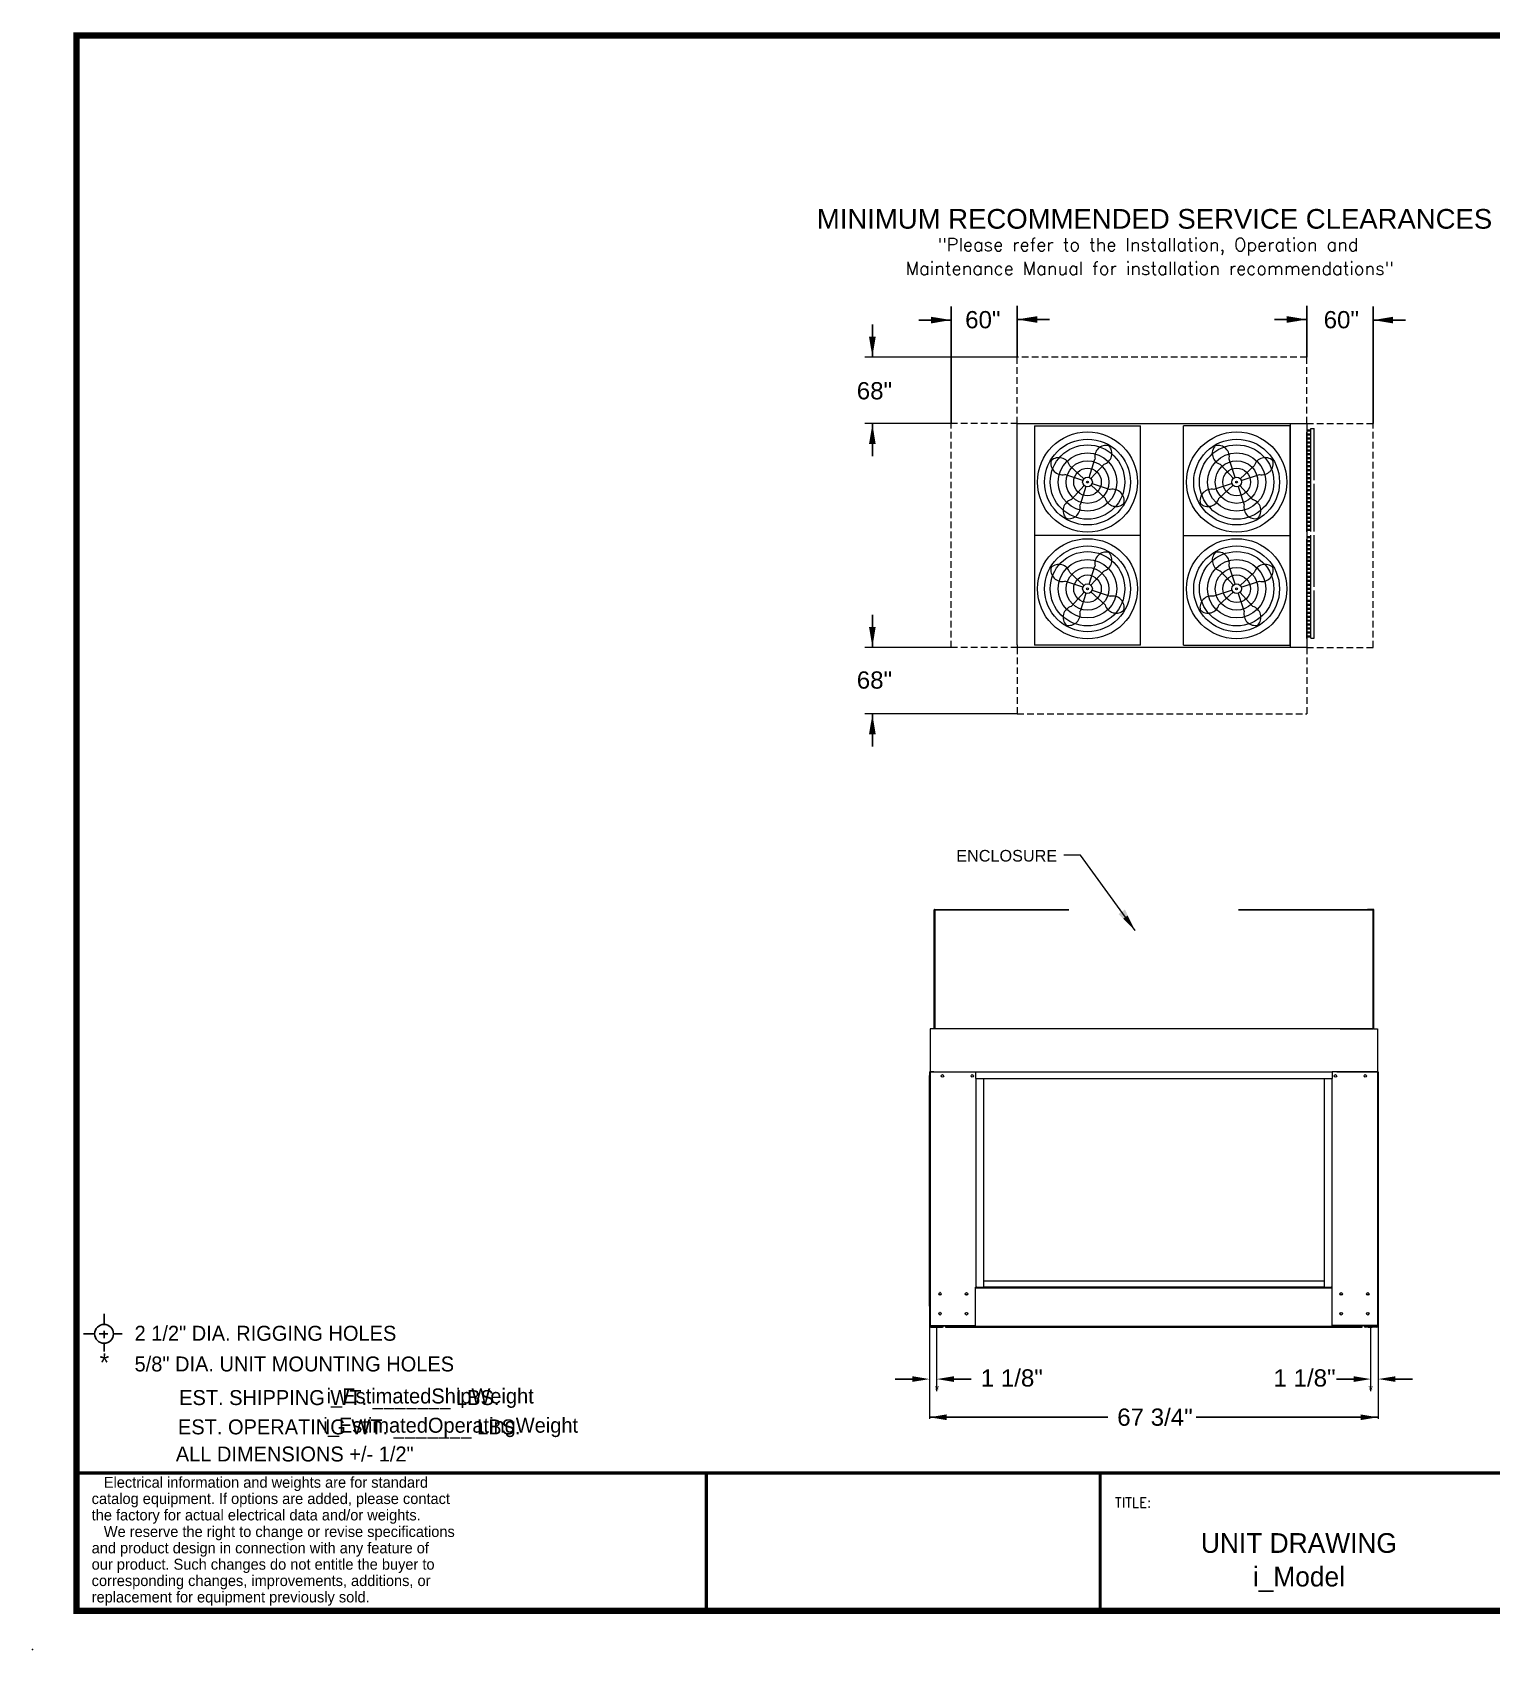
# Model space of a CAD drawing. Extents: x -125 to 267, y -24 to 223.
# Drawn here: x -124.8 to 95.3, y -23.9 to 220.1 of the extents above; entities that cross this region are included whole.
import ezdxf
from ezdxf.enums import TextEntityAlignment as Align

# ---------------------------------------------------------------- set-up
doc = ezdxf.new("R2010")
doc.units = 0
doc.header["$MEASUREMENT"] = 0
doc.linetypes.add('DASHED', pattern=[0.75, 0.5, -0.25])
doc.layers.get('0').update_dxf_attribs({"color": 1, "linetype": 'CONTINUOUS'})
doc.styles.add('dimentions', font='ARIAL.TTF')
doc.styles.add('SIMPLEX', font='SIMPLEX')
doc.dimstyles.get("Standard").update_dxf_attribs({"dimtxt": 0.18, "dimasz": 0.18, "dimexe": 0.18, "dimexo": 0.0625, "dimgap": 0.09, "dimtad": 0, "dimtih": 1, "dimtoh": 1, "dimdec": 4, "dimzin": 0, "dimdsep": 46, "dimtxsty": 'STANDARD', "dimcen": 0.09, "dimadec": 0, "dimazin": 0, "dimtfac": 1, "dimtdec": 4, "dimtofl": 0, "dimtmove": 0, "dimatfit": 3, "dimfxl": 1, "dimtolj": 1, "dimtzin": 0, "dimarcsym": 0})

msp = doc.modelspace()

# ---------------------------------------------------------------- linework, layer by layer
at = {"color": 1, "lineweight": 30}
for p, q in [((13.77, 161.07), (13.77, 178.72)), ((23.77, 171.07), (23.77, 178.82)), ((23.77, 171.07), (23.77, 178.82)), ((67.45, 171.07), (67.45, 178.82)), ((67.45, 171.07), (67.45, 178.82)), ((77.45, 161.07), (77.45, 178.72)), ((1.91, 171.15), (1.91, 176.02)), ((13.77, 176.68), (8.9, 176.68)), ((23.77, 176.77), (28.63, 176.77)), ((67.45, 176.77), (62.58, 176.77)), ((77.45, 176.68), (82.31, 176.68)), ((1.91, 160.99), (1.91, 156.13)), ((1.91, 127.38), (1.91, 132.24)), ((1.91, 117.22), (1.91, 112.36)), ((37.42, 11.19), (10.51, 11.19)), ((78.15, 11.19), (50.74, 11.19))]:
    msp.add_line(p, q, dxfattribs=at)
at = {"color": 1, "ltscale": 5}
for p, q in [((23.69, 171.07), (0.76, 171.07)), ((13.77, 161.07), (0.76, 161.07)), ((13.77, 127.3), (0.76, 127.3)), ((23.69, 117.3), (0.76, 117.3))]:
    msp.add_line(p, q, dxfattribs=at)
at = {"color": 1, "linetype": 'DASHED', "ltscale": 2}
for p, q in [((23.77, 161.07), (23.77, 171.07)), ((67.45, 171.07), (23.77, 171.07)), ((67.45, 161.07), (67.45, 171.07)), ((23.77, 161.07), (13.77, 161.07)), ((13.77, 127.3), (13.77, 161.07)), ((67.45, 161.07), (77.45, 161.07)), ((77.45, 127.3), (77.45, 161.07)), ((23.77, 127.3), (13.77, 127.3)), ((23.77, 127.3), (23.77, 117.3)), ((67.45, 127.3), (77.45, 127.3)), ((67.45, 127.3), (67.45, 117.3)), ((23.77, 117.3), (67.45, 117.3))]:
    msp.add_line(p, q, dxfattribs=at)
at = {"color": 1, "linetype": 'Continuous'}
for p, q in [((23.77, 127.67), (23.77, 161.07)), ((23.77, 161.07), (67.45, 161.07)), ((67.45, 161.07), (67.45, 127.3)), ((67.42, 144.64), (67.41, 144.64)), ((67.42, 144.64), (67.42, 144.64)), ((67.45, 144.64), (67.45, 144.64)), ((67.41, 127.3), (24.11, 127.3)), ((11.22, 69.79), (11.22, 87.74)), ((11.27, 87.74), (11.22, 87.74)), ((11.23, 69.79), (11.23, 87.74)), ((11.27, 87.74), (11.23, 87.74)), ((11.27, 87.79), (12.11, 87.79)), ((11.27, 87.79), (11.27, 87.74)), ((11.27, 87.79), (12.11, 87.79)), ((11.27, 87.79), (11.27, 87.74)), ((11.27, 69.79), (11.27, 87.74)), ((11.27, 87.74), (11.32, 87.74)), ((11.27, 87.74), (12.11, 87.74)), ((11.27, 69.79), (11.27, 87.74)), ((11.27, 87.74), (11.32, 87.74)), ((11.27, 87.74), (12.11, 87.74)), ((11.27, 87.69), (11.32, 87.69)), ((11.27, 87.69), (11.32, 87.69)), ((11.32, 87.69), (11.32, 87.74)), ((11.32, 87.69), (11.32, 87.74)), ((11.32, 87.69), (11.32, 69.79)), ((11.32, 87.69), (11.32, 87.69)), ((11.32, 87.69), (11.32, 69.79)), ((11.32, 87.69), (11.32, 87.69)), ((31.54, 87.69), (11.32, 87.69)), ((31.54, 87.69), (11.32, 87.69)), ((12.11, 87.74), (12.11, 87.79)), ((12.11, 87.74), (12.11, 87.79)), ((12.11, 87.74), (12.11, 87.74)), ((12.16, 87.74), (12.11, 87.74)), ((12.12, 87.74), (12.12, 87.74)), ((12.16, 87.74), (12.12, 87.74)), ((12.16, 87.74), (12.16, 87.74)), ((12.16, 87.74), (12.16, 87.74)), ((31.54, 87.74), (12.16, 87.74)), ((31.54, 87.74), (12.16, 87.74)), ((76.61, 87.74), (57.16, 87.74)), ((76.6, 87.74), (57.16, 87.74)), ((77.45, 87.69), (57.16, 87.69)), ((77.44, 87.69), (57.16, 87.69)), ((76.6, 87.74), (76.6, 87.74)), ((76.6, 87.74), (76.65, 87.74)), ((76.61, 87.74), (76.61, 87.74)), ((76.61, 87.74), (76.66, 87.74)), ((77.49, 87.79), (76.65, 87.79)), ((76.65, 87.79), (76.65, 87.74)), ((77.49, 87.74), (76.65, 87.74)), ((76.65, 87.74), (76.65, 87.74)), ((77.5, 87.79), (76.66, 87.79)), ((76.66, 87.79), (76.66, 87.74)), ((77.5, 87.74), (76.66, 87.74)), ((76.66, 87.74), (76.66, 87.74)), ((77.49, 87.74), (77.44, 87.74)), ((77.44, 87.69), (77.44, 87.74)), ((77.45, 87.69), (77.44, 87.69)), ((77.5, 87.74), (77.45, 87.74)), ((77.45, 87.69), (77.45, 87.74)), ((77.45, 69.79), (77.45, 87.69)), ((77.45, 87.69), (77.5, 87.69)), ((77.45, 87.69), (77.45, 87.69)), ((77.45, 69.79), (77.45, 87.69)), ((77.45, 87.69), (77.49, 87.69)), ((77.49, 87.74), (77.49, 87.79)), ((77.49, 69.79), (77.49, 87.74)), ((77.54, 87.74), (77.49, 87.74)), ((77.5, 87.74), (77.5, 87.79)), ((77.5, 69.79), (77.5, 87.74)), ((77.55, 87.74), (77.5, 87.74)), ((77.54, 69.79), (77.54, 87.74)), ((77.55, 69.79), (77.55, 87.74)), ((10.62, 69.79), (10.61, 63.3)), ((11.32, 69.79), (10.62, 69.79)), ((77.45, 69.79), (11.32, 69.79)), ((77.45, 69.79), (72.47, 69.79)), ((72.47, 69.79), (77.45, 69.79)), ((72.47, 69.79), (77.45, 69.79)), ((77.45, 69.79), (77.44, 69.79)), ((77.45, 69.79), (77.44, 69.79)), ((77.45, 69.79), (77.44, 69.79)), ((77.44, 69.79), (77.44, 69.79)), ((77.45, 69.79), (77.45, 69.79)), ((77.45, 69.79), (77.45, 69.79)), ((77.45, 69.79), (77.45, 69.79)), ((77.5, 69.79), (77.45, 69.79)), ((77.45, 69.79), (77.45, 69.79)), ((77.45, 69.79), (77.45, 69.79)), ((77.45, 69.79), (77.45, 69.79)), ((77.45, 69.79), (77.45, 69.79)), ((77.5, 69.79), (77.45, 69.79)), ((77.45, 69.79), (77.45, 69.79)), ((77.45, 69.79), (77.45, 69.79)), ((77.45, 69.79), (77.45, 69.79)), ((77.45, 69.79), (77.45, 69.79)), ((77.49, 69.79), (77.45, 69.79)), ((77.54, 69.79), (77.49, 69.79)), ((77.55, 69.79), (77.5, 69.79)), ((77.55, 69.79), (77.5, 69.79)), ((77.54, 69.79), (78.12, 69.79)), ((77.55, 69.79), (78.12, 69.79)), ((77.55, 69.79), (78.12, 69.79)), ((78.12, 69.79), (78.12, 63.3)), ((10.51, 63.3), (10.5, 62.3)), ((10.5, 62.3), (10.5, 30.8)), ((10.51, 62.3), (10.5, 62.3)), ((10.52, 63.3), (10.51, 62.3)), ((10.52, 63.3), (10.51, 62.3)), ((10.51, 63.3), (10.51, 25.05)), ((10.51, 63.3), (10.62, 63.3)), ((10.51, 63.3), (10.51, 63.3)), ((10.51, 62.3), (10.51, 30.8)), ((10.52, 62.3), (10.51, 62.3)), ((10.52, 62.3), (10.51, 62.3)), ((10.52, 63.3), (10.52, 25.05)), ((10.52, 63.3), (10.63, 63.3)), ((10.52, 63.3), (10.52, 63.3)), ((10.52, 63.3), (10.52, 63.3)), ((10.52, 63.3), (10.63, 63.3)), ((10.62, 63.3), (10.62, 25.05)), ((10.62, 63.3), (17.45, 63.3)), ((11.18, 63.3), (10.62, 63.3)), ((11.18, 63.3), (10.62, 63.3)), ((10.62, 63.3), (10.62, 63.3)), ((10.63, 63.3), (10.63, 25.05)), ((11.19, 63.3), (10.63, 63.3)), ((11.19, 63.3), (10.63, 63.3)), ((10.63, 63.3), (10.63, 63.3)), ((10.63, 63.3), (10.63, 63.3)), ((11.19, 63.3), (10.63, 63.3)), ((11.19, 63.3), (10.63, 63.3)), ((10.68, 63.3), (10.68, 63.3)), ((10.68, 63.3), (10.68, 63.3)), ((10.68, 63.3), (10.68, 63.3)), ((10.68, 63.3), (10.68, 63.3)), ((10.68, 63.3), (10.68, 63.3)), ((10.68, 63.3), (10.68, 63.3)), ((17.45, 63.3), (17.45, 62.3)), ((17.45, 63.3), (71.29, 63.3)), ((17.45, 62.3), (17.53, 62.3)), ((17.53, 62.3), (17.53, 30.8)), ((17.53, 62.3), (71.2, 62.3)), ((18.66, 62.3), (18.66, 30.8)), ((70.08, 62.3), (70.08, 30.8)), ((71.2, 62.3), (71.2, 30.8)), ((71.29, 62.3), (71.2, 62.3)), ((78.12, 63.3), (71.29, 63.3)), ((71.29, 63.3), (71.29, 62.3)), ((71.99, 63.3), (77.44, 63.3)), ((78.12, 63.3), (71.99, 63.3)), ((78.12, 63.3), (71.99, 63.3)), ((71.99, 63.3), (77.44, 63.3)), ((77.43, 63.3), (77.43, 63.3)), ((77.43, 63.3), (77.43, 63.3)), ((77.43, 63.3), (77.43, 63.3)), ((77.43, 63.3), (77.43, 63.3)), ((77.49, 63.3), (77.43, 63.3)), ((77.44, 63.3), (77.44, 63.3)), ((77.44, 63.3), (77.44, 63.3)), ((77.44, 63.3), (77.44, 63.3)), ((77.44, 63.3), (77.44, 63.3)), ((77.5, 63.3), (77.44, 63.3)), ((77.5, 63.3), (77.44, 63.3)), ((77.44, 63.3), (77.44, 63.3)), ((77.44, 63.3), (77.44, 63.3)), ((77.44, 63.3), (77.44, 63.3)), ((77.44, 63.3), (77.44, 63.3)), ((77.49, 63.3), (77.56, 63.3)), ((77.5, 63.3), (77.56, 63.3)), ((77.5, 63.3), (77.56, 63.3)), ((77.56, 63.3), (78.12, 63.3)), ((77.56, 63.3), (78.12, 63.3)), ((77.56, 63.3), (77.56, 63.3)), ((77.56, 63.3), (77.56, 63.3)), ((77.56, 63.3), (78.12, 63.3)), ((77.56, 63.3), (78.12, 63.3)), ((77.56, 63.3), (78.12, 63.3)), ((77.56, 63.3), (78.12, 63.3)), ((77.56, 63.3), (77.56, 63.3)), ((78.06, 63.3), (78.06, 63.3)), ((78.06, 63.3), (78.06, 63.3)), ((78.06, 63.3), (78.06, 63.3)), ((78.06, 63.3), (78.06, 63.3)), ((78.06, 63.3), (78.06, 63.3)), ((78.06, 63.3), (78.06, 63.3)), ((78.12, 63.3), (78.12, 25.05)), ((78.23, 63.3), (78.12, 63.3)), ((78.12, 63.3), (78.12, 63.3)), ((78.12, 63.3), (78.12, 63.3)), ((78.12, 63.3), (78.12, 63.3)), ((78.12, 63.3), (78.12, 63.3)), ((78.23, 63.3), (78.12, 63.3)), ((78.12, 63.3), (78.12, 25.05)), ((78.22, 63.3), (78.12, 63.3)), ((78.12, 63.3), (78.12, 63.3)), ((78.12, 63.3), (78.12, 63.3)), ((78.22, 63.3), (78.22, 25.05)), ((78.23, 63.3), (78.23, 25.05)), ((17.54, 57.48), (17.54, 30.8)), ((18.67, 57.69), (18.67, 30.8)), ((70.08, 58.08), (70.08, 30.8)), ((10.5, 30.8), (10.51, 25.05)), ((10.51, 30.8), (10.5, 30.8)), ((10.5, 30.8), (10.5, 30.8)), ((10.5, 30.8), (10.51, 30.8)), ((10.51, 30.8), (10.52, 25.05)), ((10.52, 30.8), (10.51, 30.8)), ((10.51, 30.8), (10.51, 30.8)), ((10.51, 30.8), (10.52, 30.8)), ((10.51, 30.8), (10.51, 30.8)), ((10.52, 30.8), (10.52, 30.8)), ((12.24, 29.67), (11.98, 29.67)), ((12.24, 29.67), (11.98, 29.67)), ((12.24, 29.67), (11.98, 29.67)), ((12.24, 29.67), (11.98, 29.67)), ((12.11, 29.99), (12.1, 29.99)), ((12.11, 29.99), (12.1, 29.99)), ((12.12, 29.99), (12.11, 29.99)), ((12.12, 29.99), (12.11, 29.99)), ((16.24, 29.67), (15.98, 29.67)), ((16.24, 29.67), (15.98, 29.67)), ((16.24, 29.67), (15.98, 29.67)), ((16.24, 29.67), (15.98, 29.67)), ((16.11, 29.99), (16.1, 29.99)), ((16.11, 29.99), (16.1, 29.99)), ((16.12, 29.99), (16.11, 29.99)), ((16.12, 29.99), (16.11, 29.99)), ((17.45, 25.05), (17.45, 30.8)), ((17.45, 30.8), (17.53, 30.8)), ((17.45, 30.8), (17.53, 30.8)), ((17.45, 30.7), (71.29, 30.7)), ((17.46, 25.05), (17.46, 30.8)), ((17.46, 30.8), (17.54, 30.8)), ((17.46, 30.8), (17.54, 30.8)), ((17.46, 30.7), (71.29, 30.7)), ((17.64, 30.8), (17.53, 30.8)), ((17.53, 30.8), (17.53, 30.8)), ((17.54, 30.8), (17.53, 30.8)), ((17.65, 30.8), (17.54, 30.8)), ((17.54, 30.8), (17.54, 30.8)), ((17.54, 30.8), (17.54, 30.8)), ((17.54, 30.8), (17.65, 30.8)), ((17.54, 30.8), (17.64, 30.8)), ((17.64, 30.8), (71.1, 30.8)), ((17.64, 30.8), (17.64, 30.8)), ((17.64, 30.8), (17.64, 30.8)), ((17.65, 30.8), (71.1, 30.8)), ((17.65, 30.8), (17.65, 30.8)), ((17.65, 30.8), (17.65, 30.8)), ((70.08, 31.7), (18.66, 31.7)), ((70.08, 30.8), (18.66, 30.8)), ((18.66, 30.8), (70.08, 30.8)), ((18.66, 30.8), (18.66, 30.8)), ((70.08, 31.7), (18.67, 31.7)), ((70.08, 30.8), (18.67, 30.8)), ((18.67, 30.8), (70.08, 30.8)), ((18.67, 30.8), (18.67, 30.8)), ((70.08, 30.8), (70.08, 30.8)), ((70.08, 30.8), (70.08, 30.8)), ((71.1, 30.8), (71.1, 30.8)), ((71.1, 30.8), (71.1, 30.8)), ((71.1, 30.8), (71.21, 30.8)), ((71.21, 30.8), (71.1, 30.8)), ((71.1, 30.8), (71.1, 30.8)), ((71.1, 30.8), (71.1, 30.8)), ((71.1, 30.8), (71.2, 30.8)), ((71.2, 30.8), (71.1, 30.8)), ((71.29, 30.8), (71.2, 30.8)), ((71.2, 30.8), (71.2, 30.8)), ((71.2, 30.8), (71.2, 30.8)), ((71.29, 30.8), (71.2, 30.8)), ((71.29, 30.8), (71.21, 30.8)), ((71.21, 30.8), (71.21, 30.8)), ((71.21, 30.8), (71.21, 30.8)), ((71.29, 30.8), (71.21, 30.8)), ((71.29, 25.05), (71.29, 30.8)), ((71.29, 25.05), (71.29, 30.8)), ((72.76, 29.67), (72.5, 29.67)), ((72.76, 29.67), (72.5, 29.67)), ((72.77, 29.67), (72.51, 29.67)), ((72.77, 29.67), (72.51, 29.67)), ((72.64, 29.99), (72.63, 29.99)), ((72.64, 29.99), (72.63, 29.99)), ((72.64, 29.99), (72.63, 29.99)), ((72.64, 29.99), (72.63, 29.99)), ((76.76, 29.67), (76.5, 29.67)), ((76.76, 29.67), (76.5, 29.67)), ((76.77, 29.67), (76.51, 29.67)), ((76.77, 29.67), (76.51, 29.67)), ((76.64, 29.99), (76.63, 29.99)), ((76.64, 29.99), (76.63, 29.99)), ((76.64, 29.99), (76.63, 29.99)), ((76.64, 29.99), (76.63, 29.99)), ((78.22, 30.8), (78.22, 30.8)), ((78.22, 30.8), (78.22, 30.8)), ((78.23, 30.8), (78.23, 30.8)), ((78.23, 30.8), (78.23, 30.8)), ((12.11, 26.99), (12.1, 26.99)), ((12.11, 26.99), (12.1, 26.99)), ((12.12, 26.99), (12.11, 26.99)), ((12.12, 26.99), (12.11, 26.99)), ((16.11, 26.99), (16.1, 26.99)), ((16.11, 26.99), (16.1, 26.99)), ((16.12, 26.99), (16.11, 26.99)), ((16.12, 26.99), (16.11, 26.99)), ((72.64, 26.99), (72.63, 26.99)), ((72.64, 26.99), (72.63, 26.99)), ((72.64, 26.99), (72.63, 26.99)), ((72.64, 26.99), (72.63, 26.99)), ((76.64, 26.99), (76.63, 26.99)), ((76.64, 26.99), (76.63, 26.99)), ((76.64, 26.99), (76.63, 26.99)), ((76.64, 26.99), (76.63, 26.99)), ((10.51, 25.8), (10.51, 10.97)), ((10.51, 25.05), (10.51, 25.05)), ((10.62, 25.05), (10.51, 25.05)), ((10.62, 25.05), (10.51, 25.05)), ((10.51, 25.05), (10.51, 25.05)), ((10.51, 24.45), (10.51, 15.15)), ((10.52, 25.05), (10.52, 25.05)), ((10.62, 25.05), (10.52, 25.05)), ((10.63, 25.05), (10.52, 25.05)), ((10.52, 25.05), (10.52, 25.05)), ((10.62, 25.05), (10.61, 24.91)), ((10.62, 25.05), (10.61, 24.91)), ((10.72, 24.91), (10.61, 24.91)), ((10.71, 24.91), (10.61, 24.91)), ((10.63, 25.05), (10.62, 25.05)), ((10.62, 25.05), (17.45, 25.05)), ((10.62, 25.05), (17.45, 25.05)), ((10.62, 25.05), (10.62, 25.05)), ((10.62, 25.05), (10.62, 25.05)), ((10.63, 25.05), (17.46, 25.05)), ((10.63, 25.05), (17.46, 25.05)), ((10.63, 25.05), (10.63, 25.05)), ((10.71, 25.05), (10.71, 24.99)), ((10.71, 24.99), (10.71, 24.91)), ((10.71, 24.99), (10.71, 24.99)), ((10.82, 24.99), (10.71, 24.99)), ((10.71, 24.99), (10.82, 24.99)), ((10.71, 24.91), (12.5, 24.91)), ((10.71, 24.8), (10.71, 24.91)), ((10.71, 24.8), (12.5, 24.8)), ((10.71, 24.8), (12.5, 24.8)), ((10.72, 25.05), (10.72, 24.99)), ((10.72, 24.99), (10.72, 24.91)), ((10.72, 24.99), (10.72, 24.99)), ((10.82, 24.99), (10.72, 24.99)), ((10.72, 24.99), (10.82, 24.99)), ((10.72, 24.91), (12.51, 24.91)), ((10.72, 24.8), (10.72, 24.91)), ((10.72, 24.8), (12.51, 24.8)), ((10.72, 24.8), (12.51, 24.8)), ((10.82, 25.05), (10.82, 24.99)), ((10.82, 25.05), (10.82, 24.99)), ((10.82, 24.99), (12.97, 24.99)), ((10.82, 24.99), (12.97, 24.99)), ((10.82, 24.99), (10.82, 24.99)), ((10.82, 24.99), (10.82, 24.99)), ((10.82, 24.99), (12.96, 24.99)), ((10.82, 24.99), (12.96, 24.99)), ((10.82, 24.99), (10.82, 24.99)), ((10.82, 24.99), (10.82, 24.99)), ((12.05, 24.8), (11.42, 24.8)), ((12.05, 24.8), (11.42, 24.8)), ((12.05, 24.8), (11.43, 24.8)), ((12.05, 24.8), (11.43, 24.8)), ((11.64, 15.15), (11.64, 25.05)), ((12.5, 24.91), (12.5, 24.99)), ((12.5, 24.91), (12.5, 24.8)), ((12.61, 24.91), (12.5, 24.91)), ((12.51, 24.91), (12.51, 24.99)), ((12.51, 24.91), (12.51, 24.8)), ((12.61, 24.91), (12.51, 24.91)), ((12.61, 24.91), (12.61, 24.99)), ((12.61, 24.91), (12.61, 24.99)), ((12.95, 24.91), (12.95, 24.99)), ((12.95, 24.91), (12.95, 24.8)), ((12.96, 24.91), (12.95, 24.91)), ((75.78, 24.8), (12.95, 24.8)), ((75.78, 24.8), (12.95, 24.8)), ((12.96, 24.91), (12.96, 24.99)), ((12.96, 24.99), (12.96, 24.91)), ((12.96, 24.91), (12.96, 24.8)), ((12.97, 24.91), (12.96, 24.91)), ((12.96, 24.91), (75.78, 24.91)), ((12.96, 24.91), (12.96, 24.8)), ((75.78, 24.8), (12.96, 24.8)), ((75.78, 24.8), (12.96, 24.8)), ((12.96, 24.8), (75.78, 24.8)), ((12.96, 24.8), (75.78, 24.8)), ((12.97, 24.99), (12.97, 24.91)), ((12.97, 24.91), (75.78, 24.91)), ((12.97, 24.91), (12.97, 24.8)), ((12.97, 24.8), (75.78, 24.8)), ((12.97, 24.8), (75.78, 24.8)), ((17.45, 25.05), (17.45, 25.05)), ((17.46, 25.05), (17.46, 25.05)), ((78.12, 25.05), (71.29, 25.05)), ((78.12, 25.05), (71.29, 25.05)), ((71.29, 25.05), (71.29, 25.05)), ((78.12, 25.05), (71.29, 25.05)), ((78.12, 25.05), (71.29, 25.05)), ((71.29, 25.05), (71.29, 25.05)), ((77.93, 24.99), (75.78, 24.99)), ((75.78, 24.99), (75.78, 24.91)), ((77.93, 24.99), (75.78, 24.99)), ((77.92, 24.99), (75.78, 24.99)), ((75.78, 24.99), (75.78, 24.91)), ((77.92, 24.99), (75.78, 24.99)), ((75.78, 24.8), (75.78, 24.91)), ((75.78, 24.8), (75.78, 24.91)), ((76.12, 24.91), (76.12, 24.99)), ((76.12, 24.91), (76.12, 24.99)), ((76.12, 24.91), (76.23, 24.91)), ((76.12, 24.91), (76.22, 24.91)), ((76.22, 24.91), (76.22, 24.99)), ((76.22, 24.91), (76.22, 24.8)), ((78.01, 24.91), (76.22, 24.91)), ((78.01, 24.8), (76.22, 24.8)), ((78.01, 24.8), (76.22, 24.8)), ((76.23, 24.91), (76.23, 24.99)), ((76.23, 24.91), (76.23, 24.8)), ((78.02, 24.91), (76.23, 24.91)), ((78.02, 24.8), (76.23, 24.8)), ((78.02, 24.8), (76.23, 24.8)), ((76.68, 24.8), (77.31, 24.8)), ((76.68, 24.8), (77.31, 24.8)), ((76.69, 24.8), (77.31, 24.8)), ((76.69, 24.8), (77.31, 24.8)), ((77.1, 15.15), (77.1, 25.05)), ((77.92, 24.99), (77.92, 25.05)), ((77.92, 24.99), (77.92, 24.99)), ((77.92, 24.99), (78.03, 24.99)), ((77.92, 24.99), (77.92, 24.99)), ((77.92, 24.99), (78.03, 24.99)), ((77.93, 24.99), (77.93, 25.05)), ((77.93, 24.99), (77.93, 24.99)), ((77.93, 24.99), (78.03, 24.99)), ((77.93, 24.99), (77.93, 24.99)), ((77.93, 24.99), (78.03, 24.99)), ((78.03, 24.99), (78.01, 24.91)), ((78.01, 24.8), (78.01, 24.91)), ((78.01, 24.91), (78.12, 24.91)), ((78.03, 24.99), (78.02, 24.91)), ((78.02, 24.8), (78.02, 24.91)), ((78.02, 24.91), (78.12, 24.91)), ((78.03, 25.05), (78.03, 24.99)), ((78.03, 25.05), (78.03, 24.99)), ((78.03, 24.99), (78.03, 24.99)), ((78.03, 24.99), (78.03, 24.99)), ((78.12, 25.05), (78.12, 25.05)), ((78.12, 25.05), (78.23, 25.05)), ((78.12, 25.05), (78.23, 25.05)), ((78.12, 25.05), (78.12, 25.05)), ((78.12, 25.05), (78.12, 24.91)), ((78.12, 25.05), (78.12, 25.05)), ((78.12, 25.05), (78.22, 25.05)), ((78.12, 25.05), (78.22, 25.05)), ((78.12, 25.05), (78.12, 25.05)), ((78.12, 25.05), (78.12, 24.91)), ((78.22, 25.05), (78.22, 25.05)), ((78.22, 25.05), (78.22, 25.05)), ((78.23, 25.8), (78.23, 10.97)), ((78.23, 25.05), (78.23, 25.05)), ((78.23, 25.05), (78.23, 25.05)), ((78.23, 24.45), (78.23, 15.15))]:
    msp.add_line(p, q, dxfattribs=at)
at = {"color": 1}
for p, q in [((64.97, 127.3), (64.97, 161.07)), ((26.36, 160.75), (42.36, 160.75)), ((26.36, 160.75), (26.36, 127.65)), ((42.36, 143.75), (42.36, 160.75)), ((48.86, 143.75), (48.86, 160.75)), ((64.86, 160.75), (48.86, 160.75)), ((64.86, 160.75), (64.86, 127.65)), ((67.45, 144.75), (67.45, 159.75)), ((33.82, 152.75), (31.7, 154.7)), ((34.59, 152.95), (35.49, 155.68)), ((34.85, 152.79), (36.8, 154.91)), ((56.36, 152.79), (54.41, 154.91)), ((56.63, 152.95), (55.73, 155.68)), ((57.39, 152.75), (59.52, 154.7)), ((67.45, 154.07), (67.45, 150.43)), ((33.66, 152.48), (30.93, 153.38)), ((33.86, 151.71), (31.92, 149.59)), ((34.13, 151.56), (33.23, 148.82)), ((34.9, 151.76), (37.02, 149.81)), ((35.05, 152.02), (37.79, 151.12)), ((56.16, 152.02), (53.43, 151.12)), ((56.32, 151.76), (54.2, 149.81)), ((57.09, 151.56), (57.99, 148.82)), ((57.35, 151.71), (59.3, 149.59)), ((57.55, 152.48), (60.29, 153.38)), ((23.77, 136.34), (23.77, 149.23)), ((42.36, 144.2), (26.36, 144.2)), ((42.36, 127.65), (42.36, 144.65)), ((48.86, 127.65), (48.86, 144.65)), ((48.86, 144.2), (64.86, 144.2)), ((67.45, 128.65), (67.45, 143.65)), ((34.59, 136.85), (35.49, 139.58)), ((56.63, 136.85), (55.73, 139.58)), ((33.66, 136.38), (30.93, 137.29)), ((33.82, 136.65), (31.7, 138.6)), ((34.85, 136.69), (36.8, 138.81)), ((56.36, 136.69), (54.41, 138.81)), ((57.39, 136.65), (59.52, 138.6)), ((57.55, 136.38), (60.29, 137.29)), ((67.45, 137.97), (67.45, 134.33)), ((33.86, 135.62), (31.92, 133.5)), ((34.13, 135.46), (33.23, 132.73)), ((34.9, 135.66), (37.02, 133.71)), ((35.05, 135.92), (37.79, 135.02)), ((56.16, 135.92), (53.43, 135.02)), ((56.32, 135.66), (54.2, 133.71)), ((57.09, 135.46), (57.99, 132.73)), ((57.35, 135.62), (59.3, 133.5)), ((23.77, 127.67), (23.77, 127.3)), ((24.11, 127.3), (23.77, 127.3)), ((42.36, 127.65), (26.36, 127.65)), ((48.86, 127.65), (64.86, 127.65)), ((67.41, 127.3), (67.45, 127.3))]:
    msp.add_line(p, q, dxfattribs=at)
at = {"color": 1, "ltscale": 7}
for p, q in [((67.43, 160.13), (68.04, 160.13)), ((67.43, 159.98), (68.04, 159.98)), ((67.43, 159.53), (68.04, 159.53)), ((67.43, 159.38), (68.04, 159.38)), ((67.43, 158.93), (68.04, 158.93)), ((67.43, 158.78), (68.04, 158.78)), ((68.03, 160.32), (68.55, 160.32)), ((68.03, 144.79), (68.03, 160.32)), ((68.55, 152.51), (68.55, 160.32)), ((67.43, 158.33), (68.04, 158.33)), ((67.43, 158.18), (68.04, 158.18)), ((67.43, 157.73), (68.04, 157.73)), ((67.43, 157.58), (68.04, 157.58)), ((67.43, 157.13), (68.04, 157.13)), ((67.43, 156.98), (68.04, 156.98)), ((67.43, 156.53), (68.04, 156.53)), ((67.43, 156.38), (68.04, 156.38)), ((67.43, 155.93), (68.04, 155.93)), ((67.43, 155.78), (68.04, 155.78)), ((67.43, 155.33), (68.04, 155.33)), ((67.43, 155.18), (68.04, 155.18)), ((67.43, 154.73), (68.04, 154.73)), ((67.43, 154.58), (68.04, 154.58)), ((67.43, 154.13), (68.04, 154.13)), ((67.43, 153.98), (68.04, 153.98)), ((67.43, 153.53), (68.04, 153.53)), ((67.43, 153.38), (68.04, 153.38)), ((67.43, 152.93), (68.04, 152.93)), ((67.43, 152.78), (68.04, 152.78)), ((67.43, 152.33), (68.04, 152.33)), ((67.43, 152.18), (68.04, 152.18)), ((67.43, 151.73), (68.04, 151.73)), ((67.43, 151.58), (68.04, 151.58)), ((68.55, 144.79), (68.55, 151.99)), ((67.43, 151.13), (68.04, 151.13)), ((67.43, 150.98), (68.04, 150.98)), ((67.43, 150.53), (68.04, 150.53)), ((67.43, 150.38), (68.04, 150.38)), ((67.43, 149.93), (68.04, 149.93)), ((67.43, 149.78), (68.04, 149.78)), ((67.43, 149.33), (68.04, 149.33)), ((67.43, 149.18), (68.04, 149.18)), ((67.43, 148.73), (68.04, 148.73)), ((67.43, 148.58), (68.04, 148.58)), ((67.43, 148.13), (68.04, 148.13)), ((67.43, 147.98), (68.04, 147.98)), ((67.43, 147.53), (68.04, 147.53)), ((67.43, 147.38), (68.04, 147.38)), ((67.43, 146.93), (68.04, 146.93)), ((67.43, 146.78), (68.04, 146.78)), ((67.43, 146.33), (68.04, 146.33)), ((67.43, 146.18), (68.04, 146.18)), ((67.43, 145.73), (68.04, 145.73)), ((67.43, 145.58), (68.04, 145.58)), ((67.43, 145.13), (68.04, 145.13)), ((67.43, 144.98), (68.04, 144.98)), ((67.43, 144.04), (68.04, 144.04)), ((68.03, 128.69), (68.03, 144.22)), ((68.55, 136.42), (68.55, 144.22)), ((67.43, 143.89), (68.04, 143.89)), ((67.43, 143.44), (68.04, 143.44)), ((67.43, 143.29), (68.04, 143.29)), ((67.43, 142.84), (68.04, 142.84)), ((67.43, 142.69), (68.04, 142.69)), ((67.43, 142.24), (68.04, 142.24)), ((67.43, 142.09), (68.04, 142.09)), ((67.43, 141.64), (68.04, 141.64)), ((67.43, 141.49), (68.04, 141.49)), ((67.43, 141.04), (68.04, 141.04)), ((67.43, 140.89), (68.04, 140.89)), ((67.43, 140.44), (68.04, 140.44)), ((67.43, 140.29), (68.04, 140.29)), ((67.43, 139.84), (68.04, 139.84)), ((67.43, 139.69), (68.04, 139.69)), ((67.43, 139.24), (68.04, 139.24)), ((67.43, 139.09), (68.04, 139.09)), ((67.43, 138.64), (68.04, 138.64)), ((67.43, 138.49), (68.04, 138.49)), ((67.43, 138.04), (68.04, 138.04)), ((67.43, 137.89), (68.04, 137.89)), ((67.43, 137.44), (68.04, 137.44)), ((67.43, 137.29), (68.04, 137.29)), ((67.43, 136.84), (68.04, 136.84)), ((67.43, 136.69), (68.04, 136.69)), ((67.43, 136.24), (68.04, 136.24)), ((67.43, 136.09), (68.04, 136.09)), ((67.43, 135.64), (68.04, 135.64)), ((67.43, 135.49), (68.04, 135.49)), ((67.43, 135.04), (68.04, 135.04)), ((67.43, 134.44), (68.04, 134.44)), ((67.43, 134.29), (68.04, 134.29)), ((68.55, 128.69), (68.55, 135.89)), ((67.43, 133.84), (68.04, 133.84)), ((67.43, 133.69), (68.04, 133.69)), ((67.43, 133.24), (68.04, 133.24)), ((67.43, 133.09), (68.04, 133.09)), ((67.43, 132.64), (68.04, 132.64)), ((67.43, 132.49), (68.04, 132.49)), ((67.43, 132.04), (68.04, 132.04)), ((67.43, 131.89), (68.04, 131.89)), ((67.43, 131.44), (68.04, 131.44)), ((67.43, 131.29), (68.04, 131.29)), ((67.43, 130.84), (68.04, 130.84)), ((67.43, 130.69), (68.04, 130.69)), ((67.43, 130.24), (68.04, 130.24)), ((67.43, 130.09), (68.04, 130.09)), ((67.43, 129.64), (68.04, 129.64)), ((67.43, 129.49), (68.04, 129.49)), ((67.43, 129.04), (68.04, 129.04)), ((67.43, 128.89), (68.04, 128.89)), ((68.03, 128.69), (68.55, 128.69))]:
    msp.add_line(p, q, dxfattribs=at)
at = {"lineweight": 30}
for p, q in [((-114, 26.8), (-114, 25.31)), ((-117.11, 23.77), (-115.59, 23.77)), ((-114.71, 23.77), (-113.43, 23.77)), ((-114, 24.25), (-114, 23.12)), ((-114, 22.31), (-114, 21.13)), ((-112.55, 23.77), (-111.25, 23.77)), ((-23.13, -18), (-23.13, 2.79)), ((36.27, -18), (36.27, 2.79))]:
    msp.add_line(p, q, dxfattribs=at)
at = {"color": 1, "linetype": 'ByBlock', "lineweight": 30}
for p, q in [((7.92, 16.95), (5.33, 16.95)), ((14.23, 16.95), (16.82, 16.95)), ((74.51, 16.95), (71.92, 16.95)), ((80.82, 16.95), (83.41, 16.95))]:
    msp.add_line(p, q, dxfattribs=at)
at = {"const_width": 0.95}
msp.add_lwpolyline([(-118.17, -18), (261.99, -18), (261.99, 219.6), (-118.17, 219.6), (-118.17, -18)], dxfattribs=at)
at = {"lineweight": 30, "const_width": 0.475}
for points in [[(-22.57, 2.79), (-118.17, 2.79)], [(261.99, 2.79), (-23.13, 2.79), (-23.13, -18)], [(36.27, 2.79), (36.27, -18)]]:
    msp.add_lwpolyline(points, dxfattribs=at)
at = {"color": 1}
for centre, radius in [((34.36, 152.25), 7.55), ((34.36, 152.25), 6.47), ((56.86, 152.25), 7.55), ((56.86, 152.25), 6.47), ((34.36, 152.25), 5.61), ((34.36, 152.25), 4.4), ((56.86, 152.25), 5.61), ((56.86, 152.25), 4.4), ((34.36, 152.25), 3.22), ((34.36, 152.25), 2.08), ((56.86, 152.25), 3.22), ((56.86, 152.25), 2.08), ((34.36, 152.25), 0.731), ((34.36, 152.25), 0.144), ((56.86, 152.25), 0.731), ((56.86, 152.25), 0.144), ((34.36, 136.15), 7.55), ((34.36, 136.15), 6.47), ((34.36, 136.15), 5.61), ((56.86, 136.15), 7.55), ((56.86, 136.15), 6.47), ((56.86, 136.15), 5.61), ((34.36, 136.15), 4.4), ((34.36, 136.15), 3.22), ((56.86, 136.15), 4.4), ((56.86, 136.15), 3.22), ((34.36, 136.15), 2.08), ((34.36, 136.15), 0.731), ((56.86, 136.15), 2.08), ((56.86, 136.15), 0.731), ((34.36, 136.15), 0.144), ((56.86, 136.15), 0.144)]:
    msp.add_circle(centre, radius, dxfattribs=at)
at = {"color": 1, "linetype": 'Continuous'}
for centre, radius in [((12.48, 62.68), 0.187), ((16.98, 62.68), 0.188), ((71.76, 62.68), 0.188), ((76.26, 62.68), 0.188), ((12.11, 29.8), 0.187), ((12.11, 29.8), 0.187), ((16.11, 29.8), 0.188), ((16.11, 29.8), 0.188), ((72.63, 29.8), 0.188), ((72.64, 29.8), 0.188), ((76.63, 29.8), 0.188), ((76.64, 29.8), 0.188), ((12.11, 26.8), 0.187), ((12.11, 26.8), 0.187), ((16.11, 26.8), 0.188), ((16.11, 26.8), 0.188), ((72.63, 26.8), 0.187), ((72.64, 26.8), 0.187), ((76.63, 26.8), 0.188), ((76.64, 26.8), 0.188)]:
    msp.add_circle(centre, radius, dxfattribs=at)
at = {"lineweight": 30}
msp.add_circle((-114, 23.77), 1.42, dxfattribs=at)
at = {"color": 1}
for centre, start, end in [((37.17, 156.06), 76.3004, 192.8147), ((36.32, 156.57), 286.3412, 42.8555), ((54.9, 156.57), 137.1445, 253.6588), ((54.04, 156.06), 347.1853, 103.6996), ((30.55, 155.07), 166.3004, 282.8147), ((30.04, 154.21), 16.3412, 132.8555), ((61.17, 154.21), 47.1445, 163.6588), ((60.67, 155.07), 257.1853, 13.6996), ((32.4, 147.94), 106.3412, 222.8555), ((31.54, 148.44), 256.3004, 12.8147), ((38.67, 150.29), 196.3412, 312.8555), ((38.17, 149.44), 346.3004, 102.8147), ((53.05, 149.44), 77.1853, 193.6996), ((52.54, 150.29), 227.1445, 343.6588), ((59.67, 148.44), 167.1853, 283.6996), ((58.81, 147.94), 317.1445, 73.6588), ((37.17, 139.96), 76.3004, 192.8147), ((36.32, 140.47), 286.3412, 42.8555), ((54.9, 140.47), 137.1445, 253.6588), ((54.04, 139.96), 347.1853, 103.6996), ((30.55, 138.97), 166.3004, 282.8147), ((30.04, 138.11), 16.3412, 132.8555), ((61.17, 138.11), 47.1445, 163.6588), ((60.67, 138.97), 257.1853, 13.6996), ((38.17, 133.34), 346.3004, 102.8147), ((53.05, 133.34), 77.1853, 193.6996), ((32.4, 131.84), 106.3412, 222.8555), ((31.54, 132.34), 256.3004, 12.8147), ((38.67, 134.2), 196.3412, 312.8555), ((52.54, 134.2), 227.1445, 343.6588), ((59.67, 132.34), 167.1853, 283.6996), ((58.81, 131.84), 317.1445, 73.6588)]:
    msp.add_arc(centre, 1.72, start, end, dxfattribs=at)
at = {"color": 1, "linetype": 'Continuous'}
for centre, radius, start, end in [((11.27, 87.74), 0.0488, 90, 179.9588), ((11.27, 87.74), 0.0488, 90, 179.9588), ((11.27, 87.74), 0.001, 90.0007, 180), ((11.27, 87.74), 0.001, 90.0007, 180), ((12.11, 87.74), 0.0488, 0, 90), ((12.11, 87.74), 0.0488, 0, 90), ((12.11, 87.74), 0.001, 0, 90), ((12.11, 87.74), 0.001, 0, 90), ((76.65, 87.74), 0.0488, 90, 180), ((76.66, 87.74), 0.0488, 90, 180), ((76.65, 87.74), 0.001, 90, 179.7919), ((76.66, 87.74), 0.001, 90, 179.7919), ((77.49, 87.74), 0.0488, 0, 90), ((77.49, 87.74), 0.001, 0, 89.9993), ((77.5, 87.74), 0.0488, 0, 90), ((77.5, 87.74), 0.001, 0, 89.9993), ((77.54, 69.79), 0.001, 180, 270), ((77.55, 69.79), 0.001, 180, 270), ((77.55, 69.79), 0.001, 180, 270), ((77.56, 63.3), 0.001, 180, 270), ((77.56, 63.3), 0.001, 180, 270), ((77.56, 63.3), 0.001, 180, 270), ((10.72, 24.91), 0.106, 180, 270), ((10.71, 24.91), 0.106, 180, 270), ((10.71, 24.91), 0.001, 180, 269.9999), ((10.72, 24.91), 0.001, 180, 269.9999), ((12.5, 24.91), 0.106, 270, 0), ((12.5, 24.91), 0.001, 270, 359.896), ((12.51, 24.91), 0.106, 270, 0), ((12.51, 24.91), 0.001, 270, 359.896), ((76.23, 24.91), 0.106, 180, 270), ((76.22, 24.91), 0.106, 180, 270), ((76.22, 24.91), 0.001, 180.104, 270), ((76.23, 24.91), 0.001, 180.104, 270), ((78.01, 24.91), 0.106, 270, 0), ((78.01, 24.91), 0.001, 270.0001, 0), ((78.02, 24.91), 0.106, 270, 0), ((78.02, 24.91), 0.001, 270.0001, 0)]:
    msp.add_arc(centre, radius, start, end, dxfattribs=at)
msp.add_point((-124.81, -23.86))
at = {"color": 1, "linetype": 'ByBlock', "lineweight": 30}
for points in [[(10.74, 177.18), (10.74, 176.17), (13.77, 176.68)], [(26.79, 177.27), (26.79, 176.26), (23.77, 176.77)], [(64.42, 177.27), (64.42, 176.26), (67.45, 176.77)], [(80.47, 177.18), (80.47, 176.17), (77.45, 176.68)], [(2.41, 174.17), (1.4, 174.17), (1.91, 171.15)], [(2.41, 157.97), (1.4, 157.97), (1.91, 160.99)], [(2.41, 130.4), (1.4, 130.4), (1.91, 127.38)], [(2.41, 114.2), (1.4, 114.2), (1.91, 117.22)], [(7.92, 16.52), (7.92, 17.38), (10.51, 16.95)], [(14.23, 16.52), (14.23, 17.38), (11.64, 16.95)], [(74.51, 16.52), (74.51, 17.38), (77.1, 16.95)], [(80.82, 16.52), (80.82, 17.38), (78.23, 16.95)], [(13.11, 10.76), (13.11, 11.62), (10.51, 11.19)], [(75.56, 10.76), (75.56, 11.62), (78.15, 11.19)]]:
    msp.add_solid(points, dxfattribs=at)
at = {"color": 1, "lineweight": 30}
for points in [[(12.19, 176.94), (12.19, 176.42), (13.77, 176.68)], [(25.34, 177.03), (25.34, 176.5), (23.77, 176.77)], [(65.87, 177.03), (65.87, 176.5), (67.45, 176.77)], [(79.02, 176.94), (79.02, 176.42), (77.45, 176.68)], [(2.17, 159.42), (1.65, 159.42), (1.91, 160.99)], [(2.17, 128.96), (1.65, 128.96), (1.91, 127.38)], [(39.05, 87.09), (41.56, 84.59), (40, 87.77)]]:
    msp.add_solid(points, dxfattribs=at)

# ---------------------------------------------------------------- texts
at = {"lineweight": 30}
for s, height, style, p in [('MINIMUM RECOMMENDED SERVICE CLEARANCES', 2.97, 'dimentions', (-6.47, 190.46)), ('TITLE:', 1.485, 'SIMPLEX', (38.5, -2.41))]:
    msp.add_text(s, height=height, dxfattribs=dict(at, style=style)).set_placement(p)
at = {"lineweight": 30, "style": 'SIMPLEX'}
for s, p in [('"Please refer to the Installation, Operation and', (43.5, 187.07)), ('Maintenance Manual for installation recommendations"', (43.73, 183.49))]:
    msp.add_text(s, height=1.9721, dxfattribs=at).set_placement(p, align=Align.CENTER)
at = {"lineweight": 30}
for s, height, p in [('2 1/2" DIA. RIGGING HOLES', 2.2572, (-109.39, 22.73)), ('5/8" DIA. UNIT MOUNTING HOLES', 2.2572, (-109.39, 18.1)), ('   Electrical information and weights are for standard', 1.6448, (-115.86, 0.56)), ('catalog equipment. If options are added, please contact', 1.6448, (-115.86, -1.9)), ('the factory for actual electrical data and/or weights.', 1.6448, (-115.86, -4.37)), ('   We reserve the right to change or revise specifications', 1.6448, (-115.86, -6.87)), ('and product design in connection with any feature of', 1.6448, (-115.86, -9.34)), ('our product. Such changes do not entitle the buyer to', 1.6448, (-115.86, -11.8)), ('corresponding changes, improvements, additions, or ', 1.6448, (-115.86, -14.27)), ('replacement for equipment previously sold.', 1.6448, (-115.86, -16.74))]:
    msp.add_text(s, height=height, dxfattribs=at).set_placement(p)
for s, height, p in [('*', 2.78, (-113.94, 18.06)), ('EST. SHIPPING WT. _______ LBS.', 2.2572, (-78.51, 13.03)), ('i_EstimatedShipWeight', 2.2598, (-64.79, 13.27)), ('EST. OPERATING WT. _______ LBS.', 2.2572, (-77.01, 8.61)), ('i_EstimatedOperatingWeight', 2.2572, (-61.7, 8.86)), ('ALL DIMENSIONS +/- 1/2"', 2.2572, (-85.23, 4.52)), ('UNIT DRAWING', 2.97, (66.25, -9.26)), ('i_Model', 2.97, (66.25, -14.33))]:
    msp.add_text(s, height=height, dxfattribs=at).set_placement(p, align=Align.CENTER)
at = {"color": 1, "style": 'dimentions'}
for p in [(18.26, 15.82), (62.42, 15.82)]:
    msp.add_text('1 1/8"', height=2.6, dxfattribs=at).set_placement(p)
at = {"color": 1, "lineweight": 30}
for p in [(11.64, 14.7), (77.09, 14.7)]:
    msp.add_text('*', height=1.35, dxfattribs=at).set_placement(p, align=Align.CENTER)
at = {"color": 1, "char_height": 2.6, "attachment_point": 5, "style": 'dimentions'}
for s, insert in [('\\A1;60"', (18.57, 176.72)), ('\\A1;60"', (72.65, 176.72)), ('68"', (2.22, 166)), ('68"', (2.22, 122.37))]:
    msp.add_mtext(s, dxfattribs=dict(at, insert=insert))
at = {"color": 1, "lineweight": 30, "style": 'dimentions'}
for s, insert, char_height, attachment_point in [('ENCLOSURE', (29.78, 95.87), 1.75, 6), ('67 3/4"', (44.54, 11.19), 2.6, 5)]:
    msp.add_mtext(s, dxfattribs=dict(at, insert=insert, char_height=char_height, attachment_point=attachment_point))

# ---------------------------------------------------------------- leaders
at = {"color": 1, "lineweight": 30, "annotation_type": 0, "has_hookline": 1, "hookline_direction": 1, "text_width": 11.38}
msp.add_leader([(41.56, 84.59), (33.3, 95.96), (30.78, 95.96)], dimstyle='Standard', override={"dimscale": 14, "dimtxt": 0.09375, "dimexe": 0.125, "dimexo": 0.125, "dimtix": 1}, dxfattribs=at)

doc.saveas('drawing.dxf')
